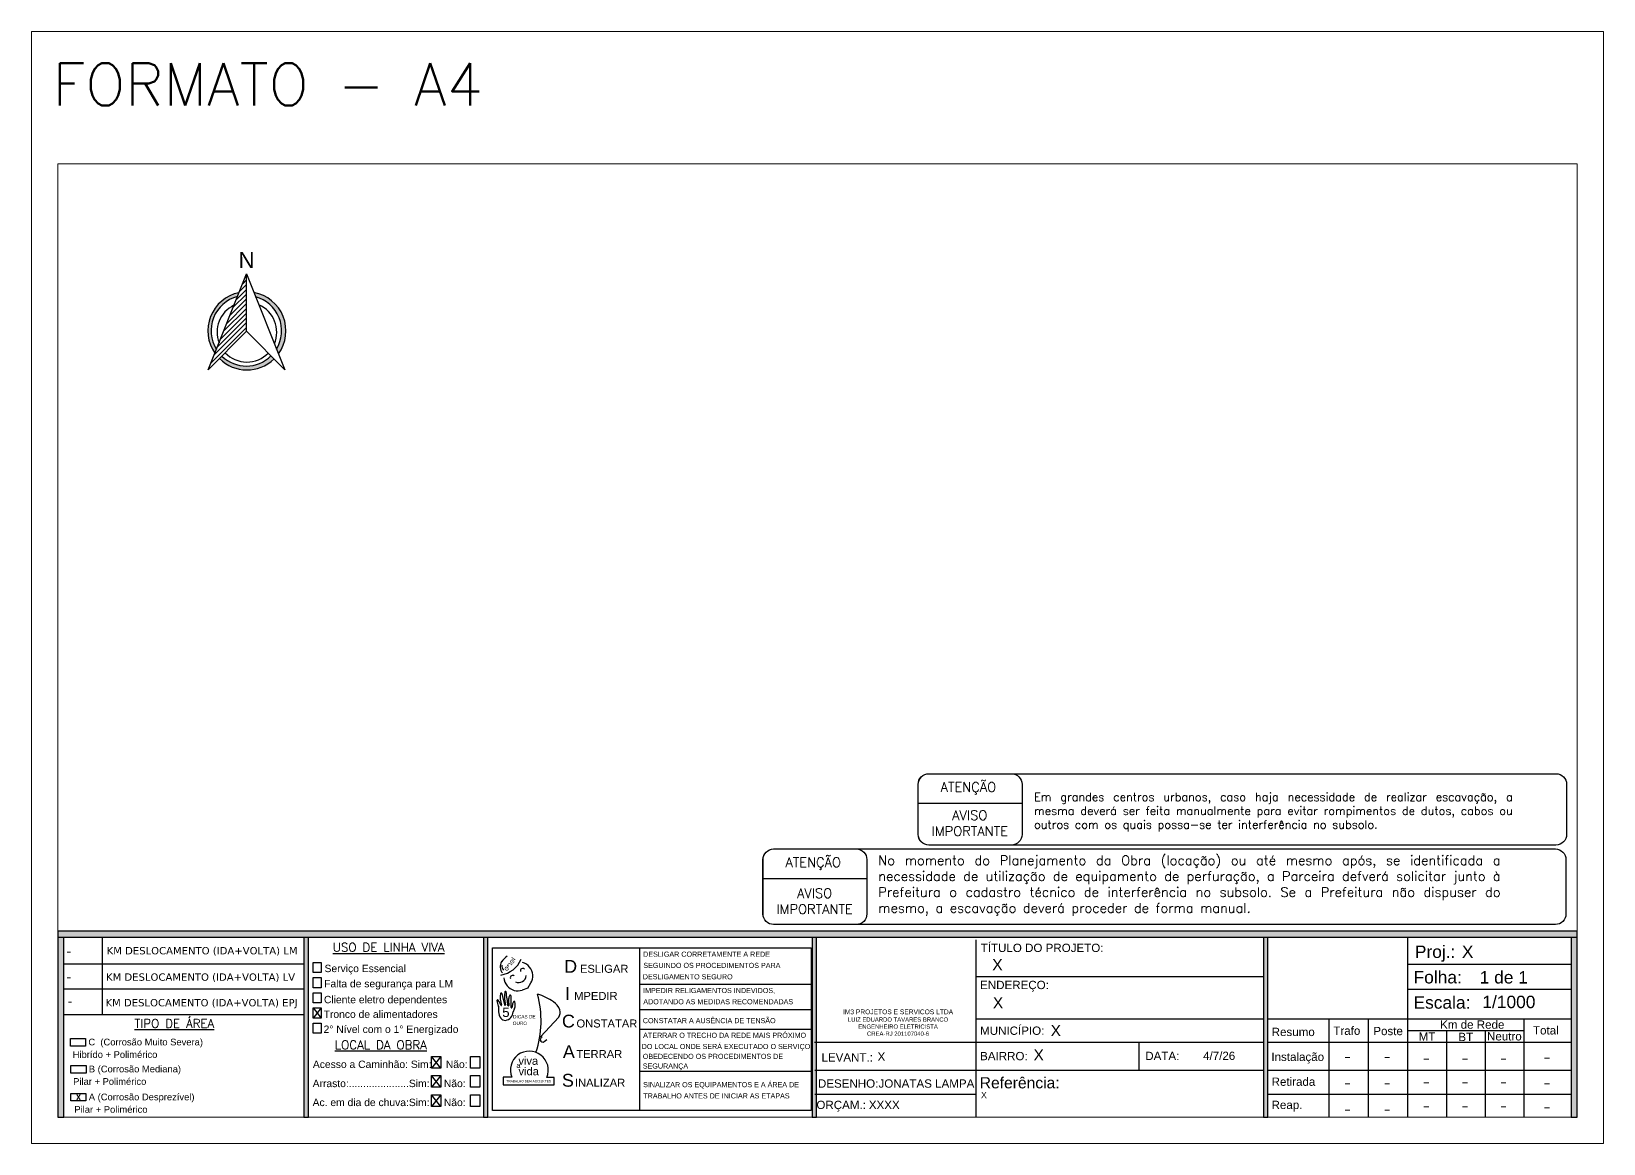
# Model space of a CAD drawing. Header units: millimetres. Extents: x 834033 to 836936, y 7531751 to 7534076.
# Drawn here: x 835488.7 to 835785.7, y 7533865.7 to 7534075.7 of the extents above; entities that cross this region are included whole.
import ezdxf
from ezdxf.enums import TextEntityAlignment as Align

# ---------------------------------------------------------------- set-up
doc = ezdxf.new("R2010")
doc.units = ezdxf.units.MM
for name, color, linetype in [('CARIMBO', 90, 'Continuous'), ('MARCAÇÕES', 1, 'Continuous'), ('TXT80B', 7, 'Continuous')]:
    doc.layers.add(name, color=color, linetype=linetype)
doc.layers.add('POSTE', color=3, linetype='Continuous', lineweight=13)
doc.layers.add('REDE MT', color=4, linetype='Continuous', lineweight=25)
doc.styles.add('ARIAL', font='arial.ttf', dxfattribs={"height": 1.6})
doc.styles.add('Nome.Projetada', font='verdana.ttf', dxfattribs={"height": 2})
doc.styles.add('REGUA100', font='ROMANS', dxfattribs={"height": 2.5})
doc.styles.add('ROMANS', font='ROMANS.shx', dxfattribs={"height": 1.8})
doc.styles.get("Standard").update_dxf_attribs({"font": 'arial.ttf'})

# ---------------------------------------------------------------- blocks, each defined once
blk = doc.blocks.new('data')
blk.add_attdef('DATA', text='', height=1.56).set_placement((0, 0), align=Align.MIDDLE_CENTER)
blk = doc.blocks.new('NORTE')
at = {"lineweight": -3}
h = blk.add_hatch(dxfattribs=at)
h.set_pattern_fill('ANSI31', color=256, scale=0.2, style=0)
h.set_pattern_definition([(45, (21451.8134, 14749.6996), (-0.449012806, 0.449012806), [])])
h.paths.add_polyline_path([(-5.27, -2.02), (-5.76, -3.25), (-6.04, -3.97), (-7.3, -7.13), (-5.18, -4.99), (-4.72, -4.52), (-4.09, -3.88), (-0.07, 0.2), (-0.08, 11.05), (-1.51, 7.46), (-1.8, 6.72), (-2.45, 5.08), (-5.27, -2.02)])
h = blk.add_hatch(color=256, dxfattribs=at)
h.paths.add_polyline_path([(1.65, 6.7, -0.498546), (5.58, -3.18), (5.94, -4.09, 0.552411), (1.33, 7.49), (1.65, 6.7, -0.498546)])
h.paths.add_polyline_path([(-5.18, -4.99, 0.40753), (5.11, -5.05), (4.55, -4.48, -0.405438), (-4.72, -4.52), (-5.18, -4.99, 0.40753)])
h.paths.add_polyline_path([(-5.76, -3.25, -0.505491), (-1.8, 6.72), (-1.51, 7.46, 0.53813), (-6.04, -3.97), (-5.76, -3.25, -0.505491)])
for points in [[(-7.3, -7.13), (-0.08, 11.05), (7.14, -7.09), (-0.07, 0.2), (-7.3, -7.13)], [(-0.07, 0.2), (-0.08, 11.05)]]:
    blk.add_lwpolyline(points, dxfattribs=at)
for centre, radius, start, end in [((0, 0.25), 7.37, 101.7817, 214.9259), ((-0.11, 0.28), 6.66, 104.7214, 211.9862), ((0, 0.25), 7.37, 323.8568, 79.5238), ((-0.11, 0.28), 6.66, 328.6936, 74.687), ((0, 0), 5.64, 115.77, 200.9376), ((0, 0), 5.64, 336.977, 66.4037), ((0, 0.25), 7.37, 225.331, 314.0205), ((-0.11, 0.28), 6.66, 226.1447, 314.4228), ((0, 0), 5.64, 223.5, 315.577)]:
    blk.add_arc(centre, radius, start, end, dxfattribs=at)
at = {"layer": 'TXT80B', "color": 2, "style": 'ARIAL'}
blk.add_text('N', height=3, dxfattribs=at).set_placement((-0.07, 12.14), align=Align.CENTER)

msp = doc.modelspace()

# ---------------------------------------------------------------- hatches: boundary and pattern name
h = msp.add_hatch(color=256)
h.dxf.hatch_style = 1
h.paths.add_polyline_path([(835780.68, 7533904.706), (835779.547, 7533904.706), (835779.547, 7533870.731), (835780.68, 7533870.731)])
h.paths.add_polyline_path([(835722.26, 7533904.706), (835721.41, 7533904.706), (835721.41, 7533870.731), (835722.26, 7533870.731)])
h.paths.add_polyline_path([(835637.002, 7533904.706), (835636.153, 7533904.706), (835636.153, 7533870.731), (835637.002, 7533870.731)])
h.paths.add_polyline_path([(835574.925, 7533904.706), (835574.075, 7533904.706), (835574.075, 7533870.731), (835574.925, 7533870.731)])
h.paths.add_polyline_path([(835541.019, 7533904.706), (835540.169, 7533904.706), (835540.169, 7533870.731), (835541.019, 7533870.731)])
h.paths.add_polyline_path([(835494.812, 7533904.706), (835493.68, 7533904.706), (835493.68, 7533870.731), (835494.812, 7533870.731)])
h.paths.add_polyline_path([(835780.68, 7533905.838), (835493.68, 7533905.838), (835493.68, 7533904.706), (835494.812, 7533904.706), (835780.68, 7533904.706)])
at = {"ltscale": 0.15}
h = msp.add_hatch(color=1, dxfattribs=at)
h.dxf.hatch_style = 1
h.paths.add_polyline_path([(835578.861, 7533898.814), (835578.754, 7533898.799, -3.7448035), (835578.593, 7533899.019), (835578.662, 7533899.107, 4.0665835)])
h = msp.add_hatch(color=8, dxfattribs=at)
h.dxf.hatch_style = 1
h.paths.add_polyline_path([(835578.672, 7533899.1, 0.0081441), (835578.662, 7533899.107), (835578.42, 7533898.797), (835578.514, 7533898.723), (835578.757, 7533899.035)])
h.paths.add_polyline_path([(835578.579, 7533899.482), (835578.505, 7533899.387), (835578.833, 7533899.131), (835578.908, 7533899.226)])
h.paths.add_polyline_path([(835579.711, 7533900.451), (835579.468, 7533900.14), (835579.562, 7533900.066), (835579.805, 7533900.377)])
h.paths.add_polyline_path([(835579.414, 7533900.971), (835579.344, 7533900.882), (835579.659, 7533900.637), (835579.728, 7533900.726)])
h = msp.add_hatch(color=6, dxfattribs=at)
h.dxf.hatch_style = 1
h.paths.add_polyline_path([(835578.636, 7533899.438), (835578.809, 7533899.303, -0.9051269), (835579.09, 7533899.675), (835579.157, 7533899.76, 0.6571124)])
h = msp.add_hatch(color=8, dxfattribs=at)
h.dxf.hatch_style = 1
h.paths.add_polyline_path([(835579.194, 7533899.735), (835579.121, 7533899.642), (835579.445, 7533899.389), (835579.518, 7533899.482)])
at = {"ltscale": 0.15, "true_color": 0x105689}
h = msp.add_hatch(color=146, dxfattribs=at)
h.dxf.hatch_style = 1
h.paths.add_polyline_path([(835579.512, 7533899.73), (835579.523, 7533899.838, -1.2195299), (835579.641, 7533900.362), (835579.709, 7533900.449, 1.2499569)])
at = {"ltscale": 0.15, "true_color": 0xadddf7}
h = msp.add_hatch(color=141, dxfattribs=at)
h.dxf.hatch_style = 1
h.paths.add_polyline_path([(835579.909, 7533900.156), (835579.802, 7533900.141, -0.453623), (835579.523, 7533899.838), (835579.512, 7533899.73, 0.4630284)])
at = {"ltscale": 0.15}
h = msp.add_hatch(color=3, dxfattribs=at)
h.dxf.hatch_style = 1
h.paths.add_polyline_path([(835579.729, 7533900.727), (835579.659, 7533900.637), (835579.974, 7533900.39, 0.1656475), (835580.042, 7533900.367), (835580.178, 7533900.366), (835580.178, 7533900.479), (835580.083, 7533900.479, -0.1656475), (835580.016, 7533900.503)])

# ---------------------------------------------------------------- linework, layer by layer
for p, q in [((835656.198, 7533930), (835675.826, 7533930)), ((835626.877, 7533915.794), (835646.505, 7533915.794)), ((835502.031, 7533904.706, 0.001), (835502.035, 7533899.649, 0.001)), ((835667.074, 7533904.216, 0), (835667.074, 7533870.731, 0)), ((835748.632, 7533904.706, 0), (835748.632, 7533870.731, 0)), ((835502.035, 7533899.649, 0.001), (835502.035, 7533894.88, 0.001)), ((835748.632, 7533899.584, 0), (835779.547, 7533899.584, 0)), ((835780.68, 7533899.584, 0), (835780.713, 7533899.584, 0)), ((835582.47, 7533895.079, 0), (835581.397, 7533894.715, 0)), ((835582.47, 7533895.079, 0), (835583.036, 7533896.06, 0)), ((835667.074, 7533897.272, 0), (835721.41, 7533897.272, 0)), ((835540.169, 7533894.88, 0.001), (835494.812, 7533894.88, 0)), ((835502.035, 7533894.88, 0.001), (835502.035, 7533890.11, 0)), ((835584.28, 7533893.894, 0), (835584.352, 7533893.959, 0)), ((835748.632, 7533894.879, 0), (835779.547, 7533894.879, 0)), ((835780.68, 7533894.879, 0), (835780.713, 7533894.879, 0)), ((835494.812, 7533890.11, 0), (835540.169, 7533890.11, 0.001)), ((835576.909, 7533891.604, 0), (835576.909, 7533890.608, 0)), ((835579.552, 7533891.977, 0), (835579.449, 7533891.387, 0)), ((835588.286, 7533889.615, 0), (835584.87, 7533885.896, 0)), ((835721.41, 7533889.194, 0), (835667.074, 7533889.194, 0)), ((835779.547, 7533889.194, 0), (835722.26, 7533889.194, 0)), ((835733.757, 7533889.194, 0), (835733.757, 7533870.731, 0)), ((835741.195, 7533889.194, 0), (835741.195, 7533870.731, 0)), ((835770.647, 7533889.194, 0), (835770.647, 7533870.731, 0)), ((835748.632, 7533887.094, 0), (835770.647, 7533887.094, 0)), ((835756.007, 7533887.094, 0), (835756.007, 7533870.731, 0)), ((835763.327, 7533887.094, 0), (835763.327, 7533870.731, 0)), ((835584.87, 7533885.896, 0), (835584.876, 7533885.849, 0)), ((835584.876, 7533885.849, 0), (835585.064, 7533885.929, 0)), ((835585.117, 7533885.831, 0), (835584.973, 7533885.737, 0)), ((835585.064, 7533885.929, 0), (835585.117, 7533885.831, 0)), ((835585.532, 7533884.98, 0), (835586.07, 7533885.374, 0)), ((835721.41, 7533884.815, 0), (835636.638, 7533884.815, 0)), ((835697.868, 7533884.815, 0), (835697.868, 7533879.542, 0)), ((835779.547, 7533884.815, 0), (835722.26, 7533884.815, 0)), ((835564.285, 7533882.164, 0), (835566.026, 7533882.164, 0)), ((835564.285, 7533879.958, 0), (835564.285, 7533882.164, 0)), ((835566.026, 7533882.164, 0), (835566.026, 7533879.958, 0)), ((835571.619, 7533882.164, 0), (835573.36, 7533882.164, 0)), ((835571.619, 7533879.958, 0), (835571.619, 7533882.164, 0)), ((835573.36, 7533882.164, 0), (835573.36, 7533879.958, 0)), ((835566.026, 7533879.958, 0), (835564.285, 7533879.958, 0)), ((835573.36, 7533879.958, 0), (835571.619, 7533879.958, 0)), ((835577.8, 7533878.263, 0), (835577.8, 7533876.808, 0)), ((835579.419, 7533878.263, 0), (835577.8, 7533878.263, 0)), ((835587.455, 7533878.227, 0), (835586.056, 7533878.228, 0)), ((835587.455, 7533876.808, 0), (835587.455, 7533878.227, 0)), ((835721.41, 7533879.542, 0), (835636.654, 7533879.542, 0)), ((835779.547, 7533879.542, 0), (835722.26, 7533879.542, 0)), ((835577.8, 7533876.808, 0), (835587.455, 7533876.808, 0)), ((835667.074, 7533875.013, 0.001), (835636.676, 7533875.013, 0.001)), ((835779.547, 7533875.013, 0.001), (835722.26, 7533875.013, 0.001)), ((835780.717, 7533875.013, 0.001), (835780.68, 7533875.013, 0.001))]:
    msp.add_line(p, q)
at = {"ltscale": 2.5}
msp.add_line((835494.858, 7533899.644, 0.001), (835540.169, 7533899.677, 0.001), dxfattribs=at)
at = {"color": 1}
for p, q in [((835541.931, 7533891.336, 0), (835543.444, 7533889.419, 0)), ((835543.444, 7533891.336, 0), (835541.931, 7533889.419, 0)), ((835566.026, 7533882.164, 0), (835564.285, 7533879.958, 0)), ((835566.026, 7533879.958, 0), (835564.285, 7533882.164, 0)), ((835566.026, 7533876.347, 0), (835564.285, 7533878.553, 0)), ((835566.026, 7533878.553, 0), (835564.285, 7533876.347, 0)), ((835566.026, 7533872.733, 0), (835564.285, 7533874.939, 0)), ((835566.026, 7533874.939, 0), (835564.285, 7533872.733, 0))]:
    msp.add_line(p, q, dxfattribs=at)
for points in [[(835656.198, 7533933.565, -0.4142136), (835658.198, 7533935.565), (835776.689, 7533935.565, -0.4142136), (835778.689, 7533933.565), (835778.689, 7533924.095, -0.4142136), (835776.689, 7533922.095), (835658.198, 7533922.095, -0.4142136), (835656.198, 7533924.095)], [(835675.826, 7533924.095, -0.4142136), (835673.826, 7533922.095), (835658.214, 7533922.095, -0.4142136), (835656.214, 7533924.095), (835656.214, 7533933.557, -0.4142136), (835658.214, 7533935.557), (835673.826, 7533935.557, -0.4142136), (835675.826, 7533933.557)], [(835626.877, 7533919.36, -0.4142136), (835628.877, 7533921.36), (835776.582, 7533921.36, -0.4142136), (835778.582, 7533919.36), (835778.582, 7533909.09, -0.4142136), (835776.582, 7533907.09), (835628.877, 7533907.09, -0.4142136), (835626.877, 7533909.09)], [(835646.505, 7533909.09, -0.4142136), (835644.505, 7533907.09), (835628.893, 7533907.09, -0.4142136), (835626.893, 7533909.09), (835626.893, 7533919.352, -0.4142136), (835628.893, 7533921.352), (835644.505, 7533921.352, -0.4142136), (835646.505, 7533919.352)]]:
    msp.add_lwpolyline(points, format="xyb", close=True)
at = {"elevation": 0}
for points in [[(835780.68, 7533905.838), (835493.68, 7533905.838)], [(835493.68, 7533905.838), (835493.68, 7533870.731), (835494.812, 7533870.731), (835494.812, 7533904.706)], [(835493.68, 7533904.706), (835780.68, 7533904.706)], [(835540.169, 7533904.706), (835540.169, 7533870.731), (835541.019, 7533870.731), (835541.019, 7533904.706)], [(835574.075, 7533904.706), (835574.075, 7533870.731), (835574.925, 7533870.731), (835574.925, 7533904.706)], [(835636.153, 7533904.706), (835636.153, 7533870.731), (835637.002, 7533870.731), (835637.002, 7533904.706)], [(835721.41, 7533904.706), (835721.41, 7533870.731), (835722.26, 7533870.731), (835722.26, 7533904.706)], [(835779.547, 7533904.706), (835779.547, 7533870.731), (835780.68, 7533870.731), (835780.68, 7533905.838)]]:
    msp.add_lwpolyline(points, dxfattribs=at)
for points in [[(835541.931, 7533899.931), (835543.444, 7533899.931), (835543.444, 7533898.014), (835541.931, 7533898.014)], [(835541.931, 7533897.066), (835543.444, 7533897.066), (835543.444, 7533895.149), (835541.931, 7533895.149)], [(835541.931, 7533894.201), (835543.444, 7533894.201), (835543.444, 7533892.284), (835541.931, 7533892.284)], [(835541.931, 7533891.336), (835543.444, 7533891.336), (835543.444, 7533889.419), (835541.931, 7533889.419)], [(835541.931, 7533888.471), (835543.444, 7533888.471), (835543.444, 7533886.554), (835541.931, 7533886.554)], [(835564.285, 7533878.553), (835566.026, 7533878.553), (835566.026, 7533876.347), (835564.285, 7533876.347)], [(835571.619, 7533878.553), (835573.36, 7533878.553), (835573.36, 7533876.347), (835571.619, 7533876.347)], [(835564.285, 7533874.939), (835566.026, 7533874.939), (835566.026, 7533872.733), (835564.285, 7533872.733)], [(835571.619, 7533874.939), (835573.36, 7533874.939), (835573.36, 7533872.733), (835571.619, 7533872.733)]]:
    msp.add_lwpolyline(points, close=True, dxfattribs=at)
at = {"ltscale": 5, "elevation": 0}
for points in [[(835496.071, 7533885.555), (835498.913, 7533885.555), (835498.913, 7533884.135), (835496.071, 7533884.135)], [(835496.15, 7533880.466), (835498.993, 7533880.466), (835498.993, 7533879.046), (835496.15, 7533879.046)], [(835496.143, 7533875.186), (835498.986, 7533875.186), (835498.986, 7533873.766), (835496.143, 7533873.766)]]:
    msp.add_lwpolyline(points, close=True, dxfattribs=at)
for centre, radius, start, end in [((835581.682, 7533896.903, 0), 5.239, 127.00648, 142.73951), ((835578.869, 7533899.119, 0), 1.66, 144.80643, 225.16056), ((835576.613, 7533902.462, 0), 4.966, 278.64787, 337.29534), ((835578.574, 7533899.28, 0), 1.049, 174.30811, 228.40065), ((835581.502, 7533898.368, 0), 0.443, 41.28747, 199.91806), ((835580.698, 7533897.32, 0), 2.704, 5.07898, 74.01577), ((835580.617, 7533897.253, 0), 2.704, 184.77575, 253.71254), ((835579.572, 7533897.047, 0), 0.443, 41.28747, 199.91806), ((835580.756, 7533897.5, 0), 1.367, 242.94779, 358.04209), ((835580.413, 7533897.474, 0), 2.979, 331.67324, 1.6326), ((835576.753, 7533892.738, 0), 0.134, 34.54355, 187.36917), ((835580.942, 7533893.28, 0), 4.357, 187.36917, 201.88252), ((835573.425, 7533890.447, 0), 4.174, 19.87877, 34.54355), ((835581.112, 7533893.362, 0), 3.874, 169.95432, 201.72241), ((835577.433, 7533894.013, 0), 0.139, 9.82437, 169.95432), ((835596.484, 7533897.312, 0), 19.196, 189.82437, 196.38122), ((835583.819, 7533893.356, 0), 5.771, 170.02222, 194.06747), ((835578.239, 7533894.327, 0), 0.108, 12.69902, 164.78281), ((835539.81, 7533887.651, 0), 39.112, 6.10148, 9.86325), ((835589.078, 7533892.669, 0), 10.253, 178.0401, 184.75426), ((835580.5, 7533892.91, 0), 1.672, 153.77632, 176.24737), ((835579.143, 7533893.578, 0), 0.16, 2.63393, 153.77632), ((835559.606, 7533892.679, 0), 19.718, 356.35086, 2.63393), ((835580.716, 7533891.803, 0), 1.176, 143.26626, 171.51546), ((835579.894, 7533892.418, 0), 0.15, 26.84672, 143.69559), ((835580.52, 7533897.562, 0), 2.979, 257.15892, 287.11828), ((835578.233, 7533892.002, 0), 1.859, 336.30987, 15.08687), ((835566.316, 7533888.889, 0), 18.649, 341.4351, 15.56765), ((835580.805, 7533883.133, 0), 11.392, 55.24981, 71.8614), ((835585.471, 7533889.773, 0), 3.278, 21.69655, 56.10148), ((835576.77, 7533891.604, 0), 0.139, 0, 21.88252), ((835579.146, 7533890.798, 0), 2.246, 184.87321, 218.175), ((835577.428, 7533891.906, 0), 0.087, 207.07627, 14.4208), ((835578.178, 7533889.946, 0), 0.96, 213.89185, 274.44261), ((835578.142, 7533891.933, 0), 0.0818, 205.17008, 14.0015), ((835577.975, 7533890.686, 0), 1.72, 279.26807, 356.59746), ((835578.78, 7533891.824, 0), 0.0805, 190.9033, 356.4052), ((835579.368, 7533891.413, 0), 0.0848, 172.56659, 342.22682), ((835579.831, 7533890.576, 0), 0.139, 161.8584, 176.59746), ((835587.922, 7533887.925, 0), 8.654, 157.3655, 161.8584), ((835587.094, 7533890.52, 0), 1.496, 322.80624, 18.11127), ((835582.744, 7533879.594, 0), 3.582, 337.58291, 201.81747), ((835585.29, 7533885.369, 0), 0.486, 130.73643, 250.89457), ((835585.268, 7533885.311, 0), 0.424, 251.21168, 308.54897)]:
    msp.add_arc(centre, radius, start, end)
at = {"layer": 'CARIMBO'}
for p, q in [((835575.766, 7533902.671, 0), (835635.967, 7533902.671, 0)), ((835575.766, 7533871.997, 0), (835575.766, 7533902.671, 0)), ((835603.574, 7533902.624, 0), (835603.574, 7533871.997, 0)), ((835635.967, 7533902.671, 0), (835635.967, 7533871.997, 0)), ((835603.574, 7533895.809, 0), (835635.967, 7533895.809, 0)), ((835603.574, 7533891.029, 0), (835635.967, 7533891.029, 0)), ((835603.574, 7533887.304, 0), (835635.967, 7533887.304, 0)), ((835603.574, 7533879.37, 0), (835635.967, 7533879.37, 0)), ((835635.967, 7533871.997, 0), (835575.766, 7533871.997, 0))]:
    msp.add_line(p, q, dxfattribs=at)
at = {"layer": 'POSTE'}
for p, q in [((835488.68, 7533865.731, 0), (835488.68, 7534075.731, 0)), ((835488.68, 7534075.731, 0), (835785.68, 7534075.731, 0)), ((835785.68, 7534075.731, 0), (835785.68, 7533865.731, 0)), ((835493.68, 7534050.731, 0), (835780.68, 7534050.731, 0)), ((835493.68, 7533870.731, 0), (835493.68, 7534050.731, 0)), ((835780.68, 7534050.731, 0), (835780.68, 7533870.731, 0)), ((835780.68, 7533870.731, 0), (835493.68, 7533870.731, 0)), ((835785.68, 7533865.731, 0), (835488.68, 7533865.731, 0))]:
    msp.add_line(p, q, dxfattribs=at)

# ---------------------------------------------------------------- block references
at = {"lineweight": -3}
msp.add_blockref('NORTE', (835529.382, 7534018.937, 0), dxfattribs=at)
msp.add_blockref('data', (835713.06, 7533882.294, 0)).add_auto_attribs({'DATA': '4/7/26'})

# ---------------------------------------------------------------- texts
for s, height, style, p in [('FORMATO - A4', 8, 'ROMANS', (835492.703, 7534061.726, 0)), ('LEVANT.:', 1.5649, 'ARIAL', (835637.933, 7533881.222, 0)), ('X', 1.565, 'ARIAL', (835648.527, 7533881.367, 0.001)), ('DESENHO:', 1.5649, 'ARIAL', (835637.261, 7533876.283, 0)), ('JONATAS LAMPA', 1.56492, 'ARIAL', (835648.708, 7533876.278, 0.001)), ('ORÇAM.:', 1.5649, 'ARIAL', (835636.974, 7533872.248, 0)), ('XXXX', 1.5649, 'ARIAL', (835646.878, 7533872.253, 0))]:
    msp.add_text(s, height=height, dxfattribs=dict(style=style)).set_placement(p)
at = {"ltscale": 2, "style": 'Nome.Projetada'}
for s, height, p in [('-', 1.803, (835495.295, 7533901.166, 0)), ('KM DESLOCAMENTO (IDA+VOLTA) LM', 1.38486, (835502.88, 7533901.455, 0)), ('-', 1.803, (835495.295, 7533896.343, 0)), ('KM DESLOCAMENTO (IDA+VOLTA) LV', 1.38486, (835502.758, 7533896.473, 0)), ('-', 1.803, (835495.508, 7533891.749, 0)), ('KM DESLOCAMENTO (IDA+VOLTA) EPJ', 1.38486, (835502.676, 7533891.638, 0))]:
    msp.add_text(s, height=height, dxfattribs=at).set_placement(p)
for s, height, p in [('TÍTULO DO PROJETO:', 1.56492, (835668.015, 7533901.9, 0)), ('X', 2.347, (835758.912, 7533900.772, 0)), ('Serviço Essencial', 1.39434, (835544.051, 7533898.098, 0)), ('X ', 2.1126, (835670.189, 7533898.444, 0)), ('Folha: ', 2.3474, (835749.789, 7533895.967, 0)), ('1 de 1', 2.3474, (835762.274, 7533895.951, 0)), ('Falta de segurança para LM', 1.39434, (835543.98, 7533895.231, 0)), ('ENDEREÇO:', 1.5649, (835667.898, 7533894.897, 0)), ('Cliente eletro dependentes', 1.39434, (835543.936, 7533892.222, 0)), ('X ', 2.1126, (835670.304, 7533891.252, 0)), ('Escala:', 2.3474, (835749.775, 7533891.195, 0)), ('1/1000', 2.3474, (835762.781, 7533891.297, 0)), ('Tronco de alimentadores', 1.39434, (835543.882, 7533889.456, 0)), ('2° Nível com o 1° Energizado', 1.39434, (835543.87, 7533886.616, 0)), ('MUNICÍPIO:', 1.5649, (835667.897, 7533886.26, 0)), ('X ', 2.1126, (835681.219, 7533886.015, 0)), ('Resumo', 1.5649, (835722.982, 7533886.028, 0)), ('Trafo', 1.5649, (835734.633, 7533886.257, 0)), ('Poste', 1.5649, (835742.18, 7533886.197, 0)), ('MT', 1.5649, (835750.75, 7533885.175, 0)), ('Km de Rede', 1.5649, (835754.799, 7533887.412, 0)), ('BT', 1.5649, (835758.254, 7533885.079, 0)), ('Neutro', 1.5649, (835763.662, 7533885.2, 0)), ('Total', 1.5649, (835772.345, 7533886.328, 0)), ('Hibrído + Polimérico', 1.26759, (835496.479, 7533881.903, 0)), ('C  (Corrosão Muito Severa)', 1.26759, (835499.44, 7533884.26, 0)), ('X ', 2.1126, (835677.984, 7533881.417, 0)), ('B (Corrosão Mediana)', 1.26759, (835499.52, 7533879.171, 0)), ('Acesso a Caminhão: Sim:     Não:', 1.39434, (835541.849, 7533880.001, 0)), ('BAIRRO:', 1.5649, (835667.896, 7533881.465, 0)), ('DATA:', 1.5649, (835699.099, 7533881.495, 0)), ('Instalação', 1.5649, (835722.925, 7533881.325, 0)), ('Pilar + Polimérico', 1.26759, (835496.559, 7533876.815, 0)), ('Arrasto:.....................Sim:     Não:', 1.39434, (835541.809, 7533876.386, 0)), ('Referência:', 2.11264, (835667.831, 7533876.151, 0)), ('Retirada', 1.5649, (835722.967, 7533876.629, 0)), ('A (Corrosão Desprezível)', 1.26759, (835499.513, 7533873.891, 0)), ('Ac. em dia de chuva:Sim:     Não:', 1.39434, (835541.799, 7533872.802, 0)), ('Pilar + Polimérico', 1.26759, (835496.789, 7533871.535, 0)), ('Reap.', 1.5649, (835722.959, 7533872.252, 0))]:
    msp.add_text(s, height=height).set_placement(p)
at = {"linetype": 'Continuous'}
msp.add_text('5', height=1.787, dxfattribs=at).set_placement((835577.624, 7533889.623, 0))
at = {"style": 'REGUA100'}
for p in [(835737.309, 7533881.494, 0), (835744.809, 7533881.494, 0), (835752.188, 7533881.172), (835759.488, 7533881.172), (835766.788, 7533881.172), (835774.979, 7533881.359), (835737.309, 7533876.494, 0), (835744.809, 7533876.494, 0), (835752.188, 7533876.672), (835759.488, 7533876.672), (835766.788, 7533876.672), (835774.979, 7533876.499), (835737.309, 7533871.494, 0), (835744.809, 7533871.494, 0), (835752.188, 7533872.172), (835759.488, 7533872.172), (835766.788, 7533872.172), (835774.979, 7533871.969)]:
    msp.add_text('-', height=1.192, dxfattribs=at).set_placement(p, align=Align.CENTER)
at = {"char_height": 1.8, "attachment_point": 1, "style": 'ROMANS'}
for insert in [(835660.443, 7533933.946), (835631.121, 7533919.741)]:
    msp.add_mtext('ATENÇÃO', dxfattribs=dict(at, insert=insert))
at = {"char_height": 1.56492, "attachment_point": 1}
for s, insert, width, style in [('\\pxqd;Em grandes centros urbanos, caso haja necessidade de realizar escavação, a mesma deverá ser feita manualmente para evitar rompimentos de dutos, cabos ou outros com os quais possa-se ter interferência no subsolo.', (835678.088, 7533931.965), 97.98412, 'ROMANS'), ('\\pxqc;{\\H0.57511x;IM3 PROJETOS E SERVICOS LTDA}\\P{\\H0.51121x;LUIZ EDUARDO TAVARES BRANCO\\PENGENHEIRO ELETRICISTA\\PCREA-RJ 201107040-6}', (835631.233, 7533891.05), 42.32693, 'ARIAL')]:
    msp.add_mtext(s, dxfattribs=dict(at, insert=insert, width=width, style=style))
at = {"char_height": 1.8, "attachment_point": 1, "style": 'ROMANS'}
for s, width, insert in [('\\pxqc;AVISO IMPORTANTE', 10, (835660.95, 7533928.622)), ('\\pxqd;No momento do Planejamento da Obra (locação) ou até mesmo após, se identificada a necessidade de utilização de equipamento de perfuração, a Parceira defverá solicitar junto à Prefeitura o cadastro técnico de interferência no subsolo. Se a Prefeitura não dispuser do mesmo, a escavação deverá proceder de forma manual.', 127.37081, (835648.667, 7533920.112)), ('\\pxqc;AVISO IMPORTANTE', 10, (835631.629, 7533913.893))]:
    msp.add_mtext_dynamic_manual_height_columns(s, width=width, gutter_width=9, heights=[0], dxfattribs=dict(at, insert=insert))
at = {"insert": (835750.034, 7533903.12, 0), "char_height": 2.3474, "width": 11.03397, "attachment_point": 1}
msp.add_mtext('Proj.:', dxfattribs=at)
at = {"insert": (835668.072, 7533875.472), "char_height": 1.174, "attachment_point": 1}
msp.add_mtext_dynamic_manual_height_columns('X', width=52.9942, gutter_width=9, heights=[0], dxfattribs=at)
at = {"lineweight": 40, "style": 'ROMANS'}
msp.add_attdef('X', text='', height=1.027, dxfattribs=at).set_placement((835497.562, 7533873.98, 0), align=Align.CENTER)
at = {"layer": 'CARIMBO', "linetype": 'Continuous', "style": 'ROMANS'}
for s, p in [('%%UUSO DE LINHA VIVA', (835545.601, 7533901.974, 0)), ('%%UTIPO DE ÁREA', (835508.126, 7533887.583, 0)), ('%%ULOCAL DA OBRA', (835545.991, 7533883.537, 0))]:
    msp.add_text(s, height=1.63714, dxfattribs=at).set_placement(p)
at = {"layer": 'CARIMBO', "style": 'ARIAL'}
for s, height, p in [('DESLIGAR CORRETAMENTE A REDE', 0.9677, (835604.24, 7533901.006, 0)), ('ESLIGAR', 1.512, (835592.304, 7533897.978, 0)), ('SEGUINDO OS PROCEDIMENTOS PARA', 0.9677, (835604.271, 7533898.887, 0)), ('DESLIGAMENTO SEGURO', 0.9677, (835604.176, 7533896.743, 0)), ('IMPEDIR RELIGAMENTOS INDEVIDOS,', 0.9677, (835604.24, 7533894.145, 0)), ('MPEDIR', 1.512, (835591.202, 7533892.843, 0)), ('ADOTANDO AS MEDIDAS RECOMENDADAS', 0.9677, (835604.271, 7533892.026, 0)), ('ONSTATAR', 1.512, (835591.643, 7533887.645, 0)), ('CONSTATAR A AUSÊNCIA DE TENSÃO', 0.9677, (835604.184, 7533888.462, 0)), ('ATERRAR O TRECHO DA REDE MAIS PRÓXIMO', 0.9677, (835604.24, 7533885.689, 0)), ('TERRAR', 1.512, (835591.61, 7533881.875, 0)), (' DO LOCAL ONDE SERÁ EXECUTADO O SERVIÇO', 0.9677, (835603.591, 7533883.574, 0)), ('SEGURANÇA', 0.9677, (835604.176, 7533879.881, 0)), ('OBEDECENDO OS PROCEDIMENTOS DE ', 0.9677, (835604.176, 7533881.711, 0)), ('INALIZAR', 1.512, (835591.35, 7533876.466, 0)), ('SINALIZAR OS EQUIPAMENTOS E A ÁREA DE', 0.9677, (835604.24, 7533876.368, 0)), ('TRABALHO ANTES DE INICIAR AS ETAPAS', 0.9677, (835604.271, 7533874.249, 0))]:
    msp.add_text(s, height=height, dxfattribs=at).set_placement(p)
at = {"layer": 'MARCAÇÕES', "linetype": 'Continuous'}
for s, height, p in [('DICAS DE', 0.6435, (835579.672, 7533889.357, 0)), ('OURO', 0.6437, (835579.611, 7533888.112, 0)), ('a', 0.985, (835580.292, 7533880.012, 0)), ('viva', 1.498, (835580.68, 7533880.6, 0)), ('vida', 1.498, (835580.703, 7533878.629, 0)), ('TRABALHO SEM ACIDENTES', 0.43572, (835578.412, 7533877.293, 0))]:
    msp.add_text(s, height=height, dxfattribs=at).set_placement(p)
at = {"layer": 'REDE MT', "style": 'ARIAL'}
for s, p in [('D', (835589.325, 7533897.978, 0)), ('I', (835589.481, 7533892.843, 0)), ('C', (835588.904, 7533887.645, 0)), ('A', (835589.079, 7533881.875, 0)), ('S', (835588.904, 7533876.466, 0))]:
    msp.add_text(s, height=2.419, dxfattribs=at).set_placement(p)

doc.saveas('drawing.dxf')
